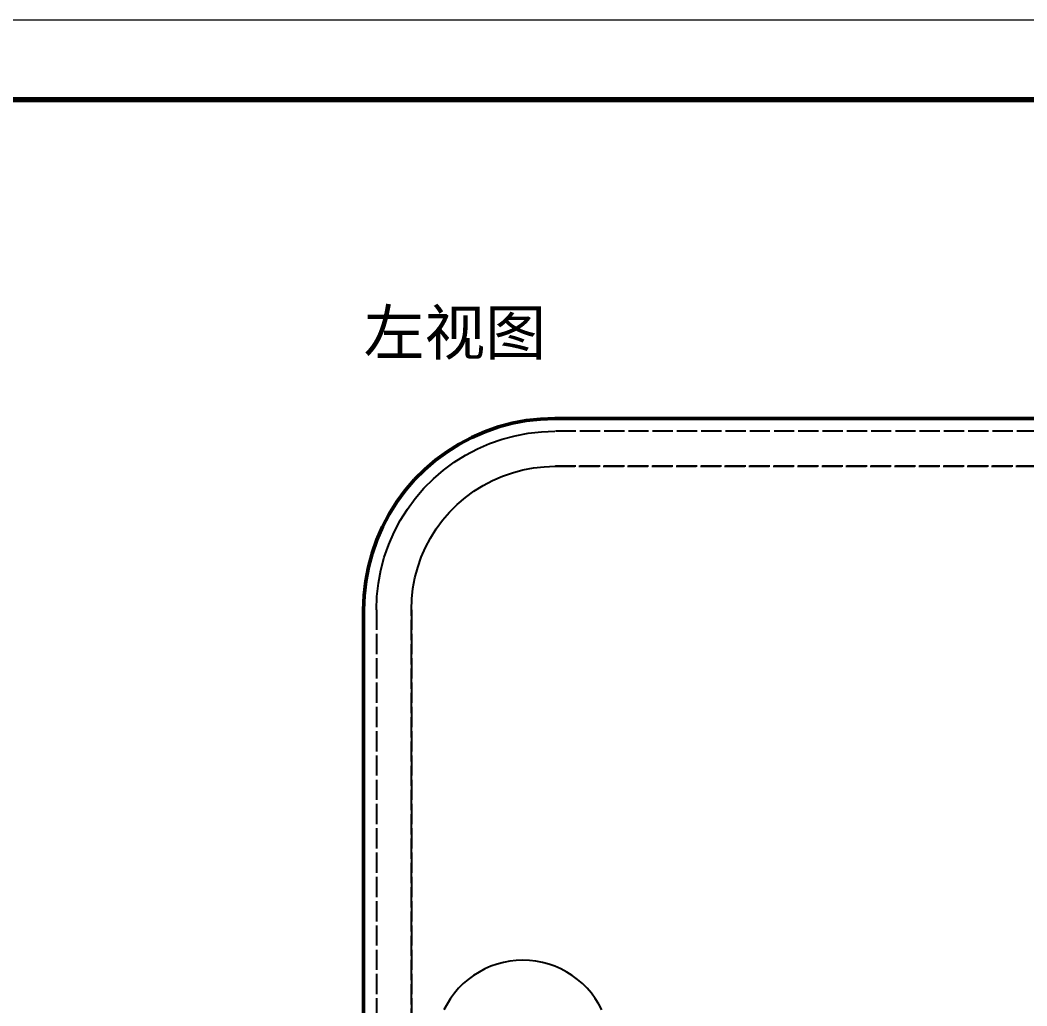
# Model space of a CAD drawing. Header units: millimetres. Extents: x 0 to 420, y 0 to 297.
# Drawn here: x 126.4 to 189.6, y 235.1 to 297 of the extents above; entities that cross this region are included whole.
import ezdxf

# ---------------------------------------------------------------- set-up
doc = ezdxf.new("R2010")
doc.units = ezdxf.units.MM
doc.linetypes.add('DASHED', pattern=[1.524, 1.27, -0.254])
for name, color, linetype, lineweight in [('FRAME', 7, 'CONTINUOUS', 70), ('HIDDEN', 8, 'DASHED', 25), ('TEXT', 7, 'CONTINUOUS', 25), ('VISIBLE', 7, 'CONTINUOUS', 50)]:
    doc.layers.add(name, color=color, linetype=linetype, lineweight=lineweight)
doc.styles.add('CJK', font='NotoSansCJK-Regular.ttc')

msp = doc.modelspace()

# ---------------------------------------------------------------- linework, layer by layer
at = {"layer": 'FRAME', "lineweight": 18}
msp.add_lwpolyline([(0, 0), (420, 0), (420, 297), (0, 297)], close=True, dxfattribs=at)
at = {"layer": 'FRAME'}
msp.add_lwpolyline([(25, 5), (415, 5), (415, 292), (25, 292)], close=True, dxfattribs=at)
at = {"layer": 'HIDDEN'}
for points in [[(157.32975, 271.69913), (158.21149, 271.86597)], [(157.32975, 271.69913), (158.21149, 271.86597)], [(157.32975, 271.69913), (158.21149, 271.86597)], [(157.32975, 271.69913), (158.21149, 271.86597)], [(157.32975, 271.69913), (158.21149, 271.86597)], [(157.32975, 271.69913), (158.21149, 271.86597)], [(157.32975, 271.69913), (158.21149, 271.86597)], [(157.32975, 271.69913), (158.21149, 271.86597)], [(157.32975, 271.69913), (158.21149, 271.86597)], [(157.32975, 271.69913), (158.21149, 271.86597)], [(157.32975, 271.69913), (158.21149, 271.86597)], [(157.32975, 271.69913), (158.21149, 271.86597)], [(157.32975, 271.69913), (158.21149, 271.86597)], [(158.21149, 271.86597), (159.10324, 271.96645)], [(158.21149, 271.86597), (159.10324, 271.96645)], [(158.21149, 271.86597), (159.10324, 271.96645)], [(158.21149, 271.86597), (159.10324, 271.96645)], [(158.21149, 271.86597), (159.10324, 271.96645)], [(158.21149, 271.86597), (159.10324, 271.96645)], [(158.21149, 271.86597), (159.10324, 271.96645)], [(158.21149, 271.86597), (159.10324, 271.96645)], [(158.21149, 271.86597), (159.10324, 271.96645)], [(158.21149, 271.86597), (159.10324, 271.96645)], [(158.21149, 271.86597), (159.10324, 271.96645)], [(158.21149, 271.86597), (159.10324, 271.96645)], [(158.21149, 271.86597), (159.10324, 271.96645)], [(159.10324, 271.96645), (160, 272)], [(159.10324, 271.96645), (160, 272)], [(159.10324, 271.96645), (160, 272)], [(159.10324, 271.96645), (160, 272)], [(159.10324, 271.96645), (160, 272)], [(159.10324, 271.96645), (160, 272)], [(159.10324, 271.96645), (160, 272)], [(159.10324, 271.96645), (160, 272)], [(159.10324, 271.96645), (160, 272)], [(159.10324, 271.96645), (160, 272)], [(159.10324, 271.96645), (160, 272)], [(159.10324, 271.96645), (160, 272)], [(159.10324, 271.96645), (160, 272)], [(160, 272), (236, 272)], [(160, 272), (236, 272)], [(160, 272), (236, 272)], [(160, 272), (236, 272)], [(160, 272), (236, 272)], [(160, 272), (236, 272)], [(160, 272), (236, 272)], [(160, 272), (236, 272)], [(160, 272), (236, 272)], [(160, 272), (236, 272)], [(160, 272), (236, 272)], [(160, 272), (236, 272)], [(160, 272), (236, 272)], [(155.61591, 271.17048), (156.46294, 271.46687)], [(155.61591, 271.17048), (156.46294, 271.46687)], [(155.61591, 271.17048), (156.46294, 271.46687)], [(155.61591, 271.17048), (156.46294, 271.46687)], [(155.61591, 271.17048), (156.46294, 271.46687)], [(155.61591, 271.17048), (156.46294, 271.46687)], [(155.61591, 271.17048), (156.46294, 271.46687)], [(155.61591, 271.17048), (156.46294, 271.46687)], [(155.61591, 271.17048), (156.46294, 271.46687)], [(155.61591, 271.17048), (156.46294, 271.46687)], [(155.61591, 271.17048), (156.46294, 271.46687)], [(155.61591, 271.17048), (156.46294, 271.46687)], [(155.61591, 271.17048), (156.46294, 271.46687)], [(156.46294, 271.46687), (157.32975, 271.69913)], [(156.46294, 271.46687), (157.32975, 271.69913)], [(156.46294, 271.46687), (157.32975, 271.69913)], [(156.46294, 271.46687), (157.32975, 271.69913)], [(156.46294, 271.46687), (157.32975, 271.69913)], [(156.46294, 271.46687), (157.32975, 271.69913)], [(156.46294, 271.46687), (157.32975, 271.69913)], [(156.46294, 271.46687), (157.32975, 271.69913)], [(156.46294, 271.46687), (157.32975, 271.69913)], [(156.46294, 271.46687), (157.32975, 271.69913)], [(156.46294, 271.46687), (157.32975, 271.69913)], [(156.46294, 271.46687), (157.32975, 271.69913)], [(156.46294, 271.46687), (157.32975, 271.69913)], [(159.16302, 271.16868), (160, 271.2)], [(159.16302, 271.16868), (160, 271.2)], [(159.16302, 271.16868), (160, 271.2)], [(159.16302, 271.16868), (160, 271.2)], [(159.16302, 271.16868), (160, 271.2)], [(159.16302, 271.16868), (160, 271.2)], [(159.16302, 271.16868), (160, 271.2)], [(159.16302, 271.16868), (160, 271.2)], [(159.16302, 271.16868), (160, 271.2)], [(159.16302, 271.16868), (160, 271.2)], [(159.16302, 271.16868), (160, 271.2)], [(159.16302, 271.16868), (160, 271.2)], [(236, 271.2), (160, 271.2)], [(236, 271.2), (160, 271.2)], [(236, 271.2), (160, 271.2)], [(236, 271.2), (160, 271.2)], [(236, 271.2), (160, 271.2)], [(236, 271.2), (160, 271.2)], [(236, 271.2), (160, 271.2)], [(236, 271.2), (160, 271.2)], [(236, 271.2), (160, 271.2)], [(236, 271.2), (160, 271.2)], [(236, 271.2), (160, 271.2)], [(236, 271.2), (160, 271.2)], [(154, 270.3923), (154.7934, 270.81163)], [(154, 270.3923), (154.7934, 270.81163)], [(154, 270.3923), (154.7934, 270.81163)], [(154, 270.3923), (154.7934, 270.81163)], [(154, 270.3923), (154.7934, 270.81163)], [(154, 270.3923), (154.7934, 270.81163)], [(154, 270.3923), (154.7934, 270.81163)], [(154, 270.3923), (154.7934, 270.81163)], [(154, 270.3923), (154.7934, 270.81163)], [(154, 270.3923), (154.7934, 270.81163)], [(154, 270.3923), (154.7934, 270.81163)], [(154, 270.3923), (154.7934, 270.81163)], [(154, 270.3923), (154.7934, 270.81163)], [(154.7934, 270.81163), (155.61591, 271.17048)], [(154.7934, 270.81163), (155.61591, 271.17048)], [(154.7934, 270.81163), (155.61591, 271.17048)], [(154.7934, 270.81163), (155.61591, 271.17048)], [(154.7934, 270.81163), (155.61591, 271.17048)], [(154.7934, 270.81163), (155.61591, 271.17048)], [(154.7934, 270.81163), (155.61591, 271.17048)], [(154.7934, 270.81163), (155.61591, 271.17048)], [(154.7934, 270.81163), (155.61591, 271.17048)], [(154.7934, 270.81163), (155.61591, 271.17048)], [(154.7934, 270.81163), (155.61591, 271.17048)], [(154.7934, 270.81163), (155.61591, 271.17048)], [(154.7934, 270.81163), (155.61591, 271.17048)], [(155.90818, 270.42579), (156.69874, 270.70242)], [(155.90818, 270.42579), (156.69874, 270.70242)], [(155.90818, 270.42579), (156.69874, 270.70242)], [(155.90818, 270.42579), (156.69874, 270.70242)], [(155.90818, 270.42579), (156.69874, 270.70242)], [(155.90818, 270.42579), (156.69874, 270.70242)], [(155.90818, 270.42579), (156.69874, 270.70242)], [(155.90818, 270.42579), (156.69874, 270.70242)], [(155.90818, 270.42579), (156.69874, 270.70242)], [(155.90818, 270.42579), (156.69874, 270.70242)], [(155.90818, 270.42579), (156.69874, 270.70242)], [(155.90818, 270.42579), (156.69874, 270.70242)], [(156.69874, 270.70242), (157.50777, 270.91919)], [(156.69874, 270.70242), (157.50777, 270.91919)], [(156.69874, 270.70242), (157.50777, 270.91919)], [(156.69874, 270.70242), (157.50777, 270.91919)], [(156.69874, 270.70242), (157.50777, 270.91919)], [(156.69874, 270.70242), (157.50777, 270.91919)], [(156.69874, 270.70242), (157.50777, 270.91919)], [(156.69874, 270.70242), (157.50777, 270.91919)], [(156.69874, 270.70242), (157.50777, 270.91919)], [(156.69874, 270.70242), (157.50777, 270.91919)], [(156.69874, 270.70242), (157.50777, 270.91919)], [(156.69874, 270.70242), (157.50777, 270.91919)], [(157.50777, 270.91919), (158.33073, 271.07491)], [(157.50777, 270.91919), (158.33073, 271.07491)], [(157.50777, 270.91919), (158.33073, 271.07491)], [(157.50777, 270.91919), (158.33073, 271.07491)], [(157.50777, 270.91919), (158.33073, 271.07491)], [(157.50777, 270.91919), (158.33073, 271.07491)], [(157.50777, 270.91919), (158.33073, 271.07491)], [(157.50777, 270.91919), (158.33073, 271.07491)], [(157.50777, 270.91919), (158.33073, 271.07491)], [(157.50777, 270.91919), (158.33073, 271.07491)], [(157.50777, 270.91919), (158.33073, 271.07491)], [(157.50777, 270.91919), (158.33073, 271.07491)], [(158.33073, 271.07491), (159.16302, 271.16868)], [(158.33073, 271.07491), (159.16302, 271.16868)], [(158.33073, 271.07491), (159.16302, 271.16868)], [(158.33073, 271.07491), (159.16302, 271.16868)], [(158.33073, 271.07491), (159.16302, 271.16868)], [(158.33073, 271.07491), (159.16302, 271.16868)], [(158.33073, 271.07491), (159.16302, 271.16868)], [(158.33073, 271.07491), (159.16302, 271.16868)], [(158.33073, 271.07491), (159.16302, 271.16868)], [(158.33073, 271.07491), (159.16302, 271.16868)], [(158.33073, 271.07491), (159.16302, 271.16868)], [(158.33073, 271.07491), (159.16302, 271.16868)], [(153.24016, 269.91487), (154, 270.3923)], [(153.24016, 269.91487), (154, 270.3923)], [(153.24016, 269.91487), (154, 270.3923)], [(153.24016, 269.91487), (154, 270.3923)], [(153.24016, 269.91487), (154, 270.3923)], [(153.24016, 269.91487), (154, 270.3923)], [(153.24016, 269.91487), (154, 270.3923)], [(153.24016, 269.91487), (154, 270.3923)], [(153.24016, 269.91487), (154, 270.3923)], [(153.24016, 269.91487), (154, 270.3923)], [(153.24016, 269.91487), (154, 270.3923)], [(153.24016, 269.91487), (154, 270.3923)], [(153.24016, 269.91487), (154, 270.3923)], [(154.4, 269.69948), (155.1405, 270.09085)], [(154.4, 269.69948), (155.1405, 270.09085)], [(154.4, 269.69948), (155.1405, 270.09085)], [(154.4, 269.69948), (155.1405, 270.09085)], [(154.4, 269.69948), (155.1405, 270.09085)], [(154.4, 269.69948), (155.1405, 270.09085)], [(154.4, 269.69948), (155.1405, 270.09085)], [(154.4, 269.69948), (155.1405, 270.09085)], [(154.4, 269.69948), (155.1405, 270.09085)], [(154.4, 269.69948), (155.1405, 270.09085)], [(154.4, 269.69948), (155.1405, 270.09085)], [(154.4, 269.69948), (155.1405, 270.09085)], [(155.1405, 270.09085), (155.90818, 270.42579)], [(155.1405, 270.09085), (155.90818, 270.42579)], [(155.1405, 270.09085), (155.90818, 270.42579)], [(155.1405, 270.09085), (155.90818, 270.42579)], [(155.1405, 270.09085), (155.90818, 270.42579)], [(155.1405, 270.09085), (155.90818, 270.42579)], [(155.1405, 270.09085), (155.90818, 270.42579)], [(155.1405, 270.09085), (155.90818, 270.42579)], [(155.1405, 270.09085), (155.90818, 270.42579)], [(155.1405, 270.09085), (155.90818, 270.42579)], [(155.1405, 270.09085), (155.90818, 270.42579)], [(155.1405, 270.09085), (155.90818, 270.42579)], [(151.83793, 268.79662), (152.51812, 269.38198)], [(151.83793, 268.79662), (152.51812, 269.38198)], [(151.83793, 268.79662), (152.51812, 269.38198)], [(151.83793, 268.79662), (152.51812, 269.38198)], [(151.83793, 268.79662), (152.51812, 269.38198)], [(151.83793, 268.79662), (152.51812, 269.38198)], [(151.83793, 268.79662), (152.51812, 269.38198)], [(151.83793, 268.79662), (152.51812, 269.38198)], [(151.83793, 268.79662), (152.51812, 269.38198)], [(151.83793, 268.79662), (152.51812, 269.38198)], [(151.83793, 268.79662), (152.51812, 269.38198)], [(151.83793, 268.79662), (152.51812, 269.38198)], [(151.83793, 268.79662), (152.51812, 269.38198)], [(152.51812, 269.38198), (153.24016, 269.91487)], [(152.51812, 269.38198), (153.24016, 269.91487)], [(152.51812, 269.38198), (153.24016, 269.91487)], [(152.51812, 269.38198), (153.24016, 269.91487)], [(152.51812, 269.38198), (153.24016, 269.91487)], [(152.51812, 269.38198), (153.24016, 269.91487)], [(152.51812, 269.38198), (153.24016, 269.91487)], [(152.51812, 269.38198), (153.24016, 269.91487)], [(152.51812, 269.38198), (153.24016, 269.91487)], [(152.51812, 269.38198), (153.24016, 269.91487)], [(152.51812, 269.38198), (153.24016, 269.91487)], [(152.51812, 269.38198), (153.24016, 269.91487)], [(152.51812, 269.38198), (153.24016, 269.91487)], [(153.69082, 269.25387), (154.4, 269.69948)], [(153.69082, 269.25387), (154.4, 269.69948)], [(153.69082, 269.25387), (154.4, 269.69948)], [(153.69082, 269.25387), (154.4, 269.69948)], [(153.69082, 269.25387), (154.4, 269.69948)], [(153.69082, 269.25387), (154.4, 269.69948)], [(153.69082, 269.25387), (154.4, 269.69948)], [(153.69082, 269.25387), (154.4, 269.69948)], [(153.69082, 269.25387), (154.4, 269.69948)], [(153.69082, 269.25387), (154.4, 269.69948)], [(153.69082, 269.25387), (154.4, 269.69948)], [(153.69082, 269.25387), (154.4, 269.69948)], [(151.20338, 268.16207), (151.83793, 268.79662)], [(151.20338, 268.16207), (151.83793, 268.79662)], [(151.20338, 268.16207), (151.83793, 268.79662)], [(151.20338, 268.16207), (151.83793, 268.79662)], [(151.20338, 268.16207), (151.83793, 268.79662)], [(151.20338, 268.16207), (151.83793, 268.79662)], [(151.20338, 268.16207), (151.83793, 268.79662)], [(151.20338, 268.16207), (151.83793, 268.79662)], [(151.20338, 268.16207), (151.83793, 268.79662)], [(151.20338, 268.16207), (151.83793, 268.79662)], [(151.20338, 268.16207), (151.83793, 268.79662)], [(151.20338, 268.16207), (151.83793, 268.79662)], [(151.20338, 268.16207), (151.83793, 268.79662)], [(152.38207, 268.21018), (153.01691, 268.75651)], [(152.38207, 268.21018), (153.01691, 268.75651)], [(152.38207, 268.21018), (153.01691, 268.75651)], [(152.38207, 268.21018), (153.01691, 268.75651)], [(152.38207, 268.21018), (153.01691, 268.75651)], [(152.38207, 268.21018), (153.01691, 268.75651)], [(152.38207, 268.21018), (153.01691, 268.75651)], [(152.38207, 268.21018), (153.01691, 268.75651)], [(152.38207, 268.21018), (153.01691, 268.75651)], [(152.38207, 268.21018), (153.01691, 268.75651)], [(152.38207, 268.21018), (153.01691, 268.75651)], [(152.38207, 268.21018), (153.01691, 268.75651)], [(153.01691, 268.75651), (153.69082, 269.25387)], [(153.01691, 268.75651), (153.69082, 269.25387)], [(153.01691, 268.75651), (153.69082, 269.25387)], [(153.01691, 268.75651), (153.69082, 269.25387)], [(153.01691, 268.75651), (153.69082, 269.25387)], [(153.01691, 268.75651), (153.69082, 269.25387)], [(153.01691, 268.75651), (153.69082, 269.25387)], [(153.01691, 268.75651), (153.69082, 269.25387)], [(153.01691, 268.75651), (153.69082, 269.25387)], [(153.01691, 268.75651), (153.69082, 269.25387)], [(153.01691, 268.75651), (153.69082, 269.25387)], [(153.01691, 268.75651), (153.69082, 269.25387)], [(157.3472, 268.60016), (157.99731, 268.77435)], [(157.3472, 268.60016), (157.99731, 268.77435)], [(157.99731, 268.77435), (158.65862, 268.89948)], [(157.99731, 268.77435), (158.65862, 268.89948)], [(158.65862, 268.89948), (159.32743, 268.97483)], [(158.65862, 268.89948), (159.32743, 268.97483)], [(159.32743, 268.97483), (160, 269)], [(159.32743, 268.97483), (160, 269)], [(160, 269), (236, 269)], [(236, 269), (160, 269)], [(150.61802, 267.48188), (151.20338, 268.16207)], [(150.61802, 267.48188), (151.20338, 268.16207)], [(150.61802, 267.48188), (151.20338, 268.16207)], [(150.61802, 267.48188), (151.20338, 268.16207)], [(150.61802, 267.48188), (151.20338, 268.16207)], [(150.61802, 267.48188), (151.20338, 268.16207)], [(150.61802, 267.48188), (151.20338, 268.16207)], [(150.61802, 267.48188), (151.20338, 268.16207)], [(150.61802, 267.48188), (151.20338, 268.16207)], [(150.61802, 267.48188), (151.20338, 268.16207)], [(150.61802, 267.48188), (151.20338, 268.16207)], [(150.61802, 267.48188), (151.20338, 268.16207)], [(150.61802, 267.48188), (151.20338, 268.16207)], [(151.78982, 267.61793), (152.38207, 268.21018)], [(151.78982, 267.61793), (152.38207, 268.21018)], [(151.78982, 267.61793), (152.38207, 268.21018)], [(151.78982, 267.61793), (152.38207, 268.21018)], [(151.78982, 267.61793), (152.38207, 268.21018)], [(151.78982, 267.61793), (152.38207, 268.21018)], [(151.78982, 267.61793), (152.38207, 268.21018)], [(151.78982, 267.61793), (152.38207, 268.21018)], [(151.78982, 267.61793), (152.38207, 268.21018)], [(151.78982, 267.61793), (152.38207, 268.21018)], [(151.78982, 267.61793), (152.38207, 268.21018)], [(151.78982, 267.61793), (152.38207, 268.21018)], [(155.5, 267.79423), (156.09505, 268.10872)], [(155.5, 267.79423), (156.09505, 268.10872)], [(156.09505, 268.10872), (156.71193, 268.37786)], [(156.09505, 268.10872), (156.71193, 268.37786)], [(156.71193, 268.37786), (157.3472, 268.60016)], [(156.71193, 268.37786), (157.3472, 268.60016)], [(150.08513, 266.75984), (150.61802, 267.48188)], [(150.08513, 266.75984), (150.61802, 267.48188)], [(150.08513, 266.75984), (150.61802, 267.48188)], [(150.08513, 266.75984), (150.61802, 267.48188)], [(150.08513, 266.75984), (150.61802, 267.48188)], [(150.08513, 266.75984), (150.61802, 267.48188)], [(150.08513, 266.75984), (150.61802, 267.48188)], [(150.08513, 266.75984), (150.61802, 267.48188)], [(150.08513, 266.75984), (150.61802, 267.48188)], [(150.08513, 266.75984), (150.61802, 267.48188)], [(150.08513, 266.75984), (150.61802, 267.48188)], [(150.08513, 266.75984), (150.61802, 267.48188)], [(150.08513, 266.75984), (150.61802, 267.48188)], [(151.24349, 266.98309), (151.78982, 267.61793)], [(151.24349, 266.98309), (151.78982, 267.61793)], [(151.24349, 266.98309), (151.78982, 267.61793)], [(151.24349, 266.98309), (151.78982, 267.61793)], [(151.24349, 266.98309), (151.78982, 267.61793)], [(151.24349, 266.98309), (151.78982, 267.61793)], [(151.24349, 266.98309), (151.78982, 267.61793)], [(151.24349, 266.98309), (151.78982, 267.61793)], [(151.24349, 266.98309), (151.78982, 267.61793)], [(151.24349, 266.98309), (151.78982, 267.61793)], [(151.24349, 266.98309), (151.78982, 267.61793)], [(151.24349, 266.98309), (151.78982, 267.61793)], [(154.38859, 267.03648), (154.93012, 267.43615)], [(154.38859, 267.03648), (154.93012, 267.43615)], [(154.93012, 267.43615), (155.5, 267.79423)], [(154.93012, 267.43615), (155.5, 267.79423)], [(150.74613, 266.30918), (151.24349, 266.98309)], [(150.74613, 266.30918), (151.24349, 266.98309)], [(150.74613, 266.30918), (151.24349, 266.98309)], [(150.74613, 266.30918), (151.24349, 266.98309)], [(150.74613, 266.30918), (151.24349, 266.98309)], [(150.74613, 266.30918), (151.24349, 266.98309)], [(150.74613, 266.30918), (151.24349, 266.98309)], [(150.74613, 266.30918), (151.24349, 266.98309)], [(150.74613, 266.30918), (151.24349, 266.98309)], [(150.74613, 266.30918), (151.24349, 266.98309)], [(150.74613, 266.30918), (151.24349, 266.98309)], [(150.74613, 266.30918), (151.24349, 266.98309)], [(153.87845, 266.59747), (154.38859, 267.03648)], [(153.87845, 266.59747), (154.38859, 267.03648)], [(149.6077, 266), (150.08513, 266.75984)], [(149.6077, 266), (150.08513, 266.75984)], [(149.6077, 266), (150.08513, 266.75984)], [(149.6077, 266), (150.08513, 266.75984)], [(149.6077, 266), (150.08513, 266.75984)], [(149.6077, 266), (150.08513, 266.75984)], [(149.6077, 266), (150.08513, 266.75984)], [(149.6077, 266), (150.08513, 266.75984)], [(149.6077, 266), (150.08513, 266.75984)], [(149.6077, 266), (150.08513, 266.75984)], [(149.6077, 266), (150.08513, 266.75984)], [(149.6077, 266), (150.08513, 266.75984)], [(149.6077, 266), (150.08513, 266.75984)], [(150.30052, 265.6), (150.74613, 266.30918)], [(150.30052, 265.6), (150.74613, 266.30918)], [(150.30052, 265.6), (150.74613, 266.30918)], [(150.30052, 265.6), (150.74613, 266.30918)], [(150.30052, 265.6), (150.74613, 266.30918)], [(150.30052, 265.6), (150.74613, 266.30918)], [(150.30052, 265.6), (150.74613, 266.30918)], [(150.30052, 265.6), (150.74613, 266.30918)], [(150.30052, 265.6), (150.74613, 266.30918)], [(150.30052, 265.6), (150.74613, 266.30918)], [(150.30052, 265.6), (150.74613, 266.30918)], [(150.30052, 265.6), (150.74613, 266.30918)], [(153.40253, 266.12155), (153.87845, 266.59747)], [(153.40253, 266.12155), (153.87845, 266.59747)], [(149.18837, 265.2066), (149.6077, 266)], [(149.18837, 265.2066), (149.6077, 266)], [(149.18837, 265.2066), (149.6077, 266)], [(149.18837, 265.2066), (149.6077, 266)], [(149.18837, 265.2066), (149.6077, 266)], [(149.18837, 265.2066), (149.6077, 266)], [(149.18837, 265.2066), (149.6077, 266)], [(149.18837, 265.2066), (149.6077, 266)], [(149.18837, 265.2066), (149.6077, 266)], [(149.18837, 265.2066), (149.6077, 266)], [(149.18837, 265.2066), (149.6077, 266)], [(149.18837, 265.2066), (149.6077, 266)], [(149.18837, 265.2066), (149.6077, 266)], [(149.90915, 264.8595), (150.30052, 265.6)], [(149.90915, 264.8595), (150.30052, 265.6)], [(149.90915, 264.8595), (150.30052, 265.6)], [(149.90915, 264.8595), (150.30052, 265.6)], [(149.90915, 264.8595), (150.30052, 265.6)], [(149.90915, 264.8595), (150.30052, 265.6)], [(149.90915, 264.8595), (150.30052, 265.6)], [(149.90915, 264.8595), (150.30052, 265.6)], [(149.90915, 264.8595), (150.30052, 265.6)], [(149.90915, 264.8595), (150.30052, 265.6)], [(149.90915, 264.8595), (150.30052, 265.6)], [(149.90915, 264.8595), (150.30052, 265.6)], [(152.56385, 265.06988), (152.96352, 265.61141)], [(152.56385, 265.06988), (152.96352, 265.61141)], [(152.96352, 265.61141), (153.40253, 266.12155)], [(152.96352, 265.61141), (153.40253, 266.12155)], [(148.82952, 264.38409), (149.18837, 265.2066)], [(148.82952, 264.38409), (149.18837, 265.2066)], [(148.82952, 264.38409), (149.18837, 265.2066)], [(148.82952, 264.38409), (149.18837, 265.2066)], [(148.82952, 264.38409), (149.18837, 265.2066)], [(148.82952, 264.38409), (149.18837, 265.2066)], [(148.82952, 264.38409), (149.18837, 265.2066)], [(148.82952, 264.38409), (149.18837, 265.2066)], [(148.82952, 264.38409), (149.18837, 265.2066)], [(148.82952, 264.38409), (149.18837, 265.2066)], [(148.82952, 264.38409), (149.18837, 265.2066)], [(148.82952, 264.38409), (149.18837, 265.2066)], [(148.82952, 264.38409), (149.18837, 265.2066)], [(152.20577, 264.5), (152.56385, 265.06988)], [(152.20577, 264.5), (152.56385, 265.06988)], [(148.53313, 263.53706), (148.82952, 264.38409)], [(148.53313, 263.53706), (148.82952, 264.38409)], [(148.53313, 263.53706), (148.82952, 264.38409)], [(148.53313, 263.53706), (148.82952, 264.38409)], [(148.53313, 263.53706), (148.82952, 264.38409)], [(148.53313, 263.53706), (148.82952, 264.38409)], [(148.53313, 263.53706), (148.82952, 264.38409)], [(148.53313, 263.53706), (148.82952, 264.38409)], [(148.53313, 263.53706), (148.82952, 264.38409)], [(148.53313, 263.53706), (148.82952, 264.38409)], [(148.53313, 263.53706), (148.82952, 264.38409)], [(148.53313, 263.53706), (148.82952, 264.38409)], [(148.53313, 263.53706), (148.82952, 264.38409)], [(149.57421, 264.09182), (149.90915, 264.8595)], [(149.57421, 264.09182), (149.90915, 264.8595)], [(149.57421, 264.09182), (149.90915, 264.8595)], [(149.57421, 264.09182), (149.90915, 264.8595)], [(149.57421, 264.09182), (149.90915, 264.8595)], [(149.57421, 264.09182), (149.90915, 264.8595)], [(149.57421, 264.09182), (149.90915, 264.8595)], [(149.57421, 264.09182), (149.90915, 264.8595)], [(149.57421, 264.09182), (149.90915, 264.8595)], [(149.57421, 264.09182), (149.90915, 264.8595)], [(149.57421, 264.09182), (149.90915, 264.8595)], [(149.57421, 264.09182), (149.90915, 264.8595)], [(151.89128, 263.90495), (152.20577, 264.5)], [(151.89128, 263.90495), (152.20577, 264.5)], [(149.29758, 263.30126), (149.57421, 264.09182)], [(149.29758, 263.30126), (149.57421, 264.09182)], [(149.29758, 263.30126), (149.57421, 264.09182)], [(149.29758, 263.30126), (149.57421, 264.09182)], [(149.29758, 263.30126), (149.57421, 264.09182)], [(149.29758, 263.30126), (149.57421, 264.09182)], [(149.29758, 263.30126), (149.57421, 264.09182)], [(149.29758, 263.30126), (149.57421, 264.09182)], [(149.29758, 263.30126), (149.57421, 264.09182)], [(149.29758, 263.30126), (149.57421, 264.09182)], [(149.29758, 263.30126), (149.57421, 264.09182)], [(149.29758, 263.30126), (149.57421, 264.09182)], [(151.62214, 263.28807), (151.89128, 263.90495)], [(151.62214, 263.28807), (151.89128, 263.90495)], [(148.30087, 262.67025), (148.53313, 263.53706)], [(148.30087, 262.67025), (148.53313, 263.53706)], [(148.30087, 262.67025), (148.53313, 263.53706)], [(148.30087, 262.67025), (148.53313, 263.53706)], [(148.30087, 262.67025), (148.53313, 263.53706)], [(148.30087, 262.67025), (148.53313, 263.53706)], [(148.30087, 262.67025), (148.53313, 263.53706)], [(148.30087, 262.67025), (148.53313, 263.53706)], [(148.30087, 262.67025), (148.53313, 263.53706)], [(148.30087, 262.67025), (148.53313, 263.53706)], [(148.30087, 262.67025), (148.53313, 263.53706)], [(148.30087, 262.67025), (148.53313, 263.53706)], [(148.30087, 262.67025), (148.53313, 263.53706)], [(149.08081, 262.49223), (149.29758, 263.30126)], [(149.08081, 262.49223), (149.29758, 263.30126)], [(149.08081, 262.49223), (149.29758, 263.30126)], [(149.08081, 262.49223), (149.29758, 263.30126)], [(149.08081, 262.49223), (149.29758, 263.30126)], [(149.08081, 262.49223), (149.29758, 263.30126)], [(149.08081, 262.49223), (149.29758, 263.30126)], [(149.08081, 262.49223), (149.29758, 263.30126)], [(149.08081, 262.49223), (149.29758, 263.30126)], [(149.08081, 262.49223), (149.29758, 263.30126)], [(149.08081, 262.49223), (149.29758, 263.30126)], [(149.08081, 262.49223), (149.29758, 263.30126)], [(151.39984, 262.6528), (151.62214, 263.28807)], [(151.39984, 262.6528), (151.62214, 263.28807)], [(148.13403, 261.78851), (148.30087, 262.67025)], [(148.13403, 261.78851), (148.30087, 262.67025)], [(148.13403, 261.78851), (148.30087, 262.67025)], [(148.13403, 261.78851), (148.30087, 262.67025)], [(148.13403, 261.78851), (148.30087, 262.67025)], [(148.13403, 261.78851), (148.30087, 262.67025)], [(148.13403, 261.78851), (148.30087, 262.67025)], [(148.13403, 261.78851), (148.30087, 262.67025)], [(148.13403, 261.78851), (148.30087, 262.67025)], [(148.13403, 261.78851), (148.30087, 262.67025)], [(148.13403, 261.78851), (148.30087, 262.67025)], [(148.13403, 261.78851), (148.30087, 262.67025)], [(148.13403, 261.78851), (148.30087, 262.67025)], [(148.92509, 261.66927), (149.08081, 262.49223)], [(148.92509, 261.66927), (149.08081, 262.49223)], [(148.92509, 261.66927), (149.08081, 262.49223)], [(148.92509, 261.66927), (149.08081, 262.49223)], [(148.92509, 261.66927), (149.08081, 262.49223)], [(148.92509, 261.66927), (149.08081, 262.49223)], [(148.92509, 261.66927), (149.08081, 262.49223)], [(148.92509, 261.66927), (149.08081, 262.49223)], [(148.92509, 261.66927), (149.08081, 262.49223)], [(148.92509, 261.66927), (149.08081, 262.49223)], [(148.92509, 261.66927), (149.08081, 262.49223)], [(148.92509, 261.66927), (149.08081, 262.49223)], [(151.22565, 262.00269), (151.39984, 262.6528)], [(151.22565, 262.00269), (151.39984, 262.6528)], [(148.03355, 260.89676), (148.13403, 261.78851)], [(148.03355, 260.89676), (148.13403, 261.78851)], [(148.03355, 260.89676), (148.13403, 261.78851)], [(148.03355, 260.89676), (148.13403, 261.78851)], [(148.03355, 260.89676), (148.13403, 261.78851)], [(148.03355, 260.89676), (148.13403, 261.78851)], [(148.03355, 260.89676), (148.13403, 261.78851)], [(148.03355, 260.89676), (148.13403, 261.78851)], [(148.03355, 260.89676), (148.13403, 261.78851)], [(148.03355, 260.89676), (148.13403, 261.78851)], [(148.03355, 260.89676), (148.13403, 261.78851)], [(148.03355, 260.89676), (148.13403, 261.78851)], [(148.03355, 260.89676), (148.13403, 261.78851)], [(151.10052, 261.34138), (151.22565, 262.00269)], [(151.10052, 261.34138), (151.22565, 262.00269)], [(148.83132, 260.83698), (148.92509, 261.66927)], [(148.83132, 260.83698), (148.92509, 261.66927)], [(148.83132, 260.83698), (148.92509, 261.66927)], [(148.83132, 260.83698), (148.92509, 261.66927)], [(148.83132, 260.83698), (148.92509, 261.66927)], [(148.83132, 260.83698), (148.92509, 261.66927)], [(148.83132, 260.83698), (148.92509, 261.66927)], [(148.83132, 260.83698), (148.92509, 261.66927)], [(148.83132, 260.83698), (148.92509, 261.66927)], [(148.83132, 260.83698), (148.92509, 261.66927)], [(148.83132, 260.83698), (148.92509, 261.66927)], [(148.83132, 260.83698), (148.92509, 261.66927)], [(151.02517, 260.67257), (151.10052, 261.34138)], [(151.02517, 260.67257), (151.10052, 261.34138)], [(148, 260), (148.03355, 260.89676)], [(148, 260), (148.03355, 260.89676)], [(148, 260), (148.03355, 260.89676)], [(148, 260), (148.03355, 260.89676)], [(148, 260), (148.03355, 260.89676)], [(148, 260), (148.03355, 260.89676)], [(148, 260), (148.03355, 260.89676)], [(148, 260), (148.03355, 260.89676)], [(148, 260), (148.03355, 260.89676)], [(148, 260), (148.03355, 260.89676)], [(148, 260), (148.03355, 260.89676)], [(148, 260), (148.03355, 260.89676)], [(148, 260), (148.03355, 260.89676)], [(148.8, 260), (148.83132, 260.83698)], [(148.8, 260), (148.83132, 260.83698)], [(148.8, 260), (148.83132, 260.83698)], [(148.8, 260), (148.83132, 260.83698)], [(148.8, 260), (148.83132, 260.83698)], [(148.8, 260), (148.83132, 260.83698)], [(148.8, 260), (148.83132, 260.83698)], [(148.8, 260), (148.83132, 260.83698)], [(148.8, 260), (148.83132, 260.83698)], [(148.8, 260), (148.83132, 260.83698)], [(148.8, 260), (148.83132, 260.83698)], [(148.8, 260), (148.83132, 260.83698)], [(151, 260), (151.02517, 260.67257)], [(151, 260), (151.02517, 260.67257)], [(148, 145), (148, 260)], [(148, 145), (148, 260)], [(148, 145), (148, 260)], [(148, 145), (148, 260)], [(148, 145), (148, 260)], [(148, 145), (148, 260)], [(148, 145), (148, 260)], [(148, 145), (148, 260)], [(148, 145), (148, 260)], [(148, 145), (148, 260)], [(148, 145), (148, 260)], [(148, 145), (148, 260)], [(148, 145), (148, 260)], [(148.8, 260), (148.8, 145)], [(148.8, 260), (148.8, 145)], [(148.8, 260), (148.8, 145)], [(148.8, 260), (148.8, 145)], [(148.8, 260), (148.8, 145)], [(148.8, 260), (148.8, 145)], [(148.8, 260), (148.8, 145)], [(148.8, 260), (148.8, 145)], [(148.8, 260), (148.8, 145)], [(148.8, 260), (148.8, 145)], [(148.8, 260), (148.8, 145)], [(148.8, 260), (148.8, 145)], [(151, 201.6978), (151, 260)], [(151, 260), (151, 201.6978)], [(156.37885, 237.75565), (155.99062, 237.61981)], [(156.37885, 237.75565), (155.99062, 237.61981)], [(156.77613, 237.8621), (156.37885, 237.75565)], [(156.77613, 237.8621), (156.37885, 237.75565)], [(157.18027, 237.93857), (156.77613, 237.8621)], [(157.18027, 237.93857), (156.77613, 237.8621)], [(157.58898, 237.98462), (157.18027, 237.93857)], [(157.58898, 237.98462), (157.18027, 237.93857)], [(158, 238), (157.58898, 237.98462)], [(158, 238), (157.58898, 237.98462)], [(158.41102, 237.98462), (158, 238)], [(158.41102, 237.98462), (158, 238)], [(158.81973, 237.93857), (158.41102, 237.98462)], [(158.81973, 237.93857), (158.41102, 237.98462)], [(159.22387, 237.8621), (158.81973, 237.93857)], [(159.22387, 237.8621), (158.81973, 237.93857)], [(159.62115, 237.75565), (159.22387, 237.8621)], [(159.62115, 237.75565), (159.22387, 237.8621)], [(160.00938, 237.61981), (159.62115, 237.75565)], [(160.00938, 237.61981), (159.62115, 237.75565)], [(155.25, 237.26314), (154.90174, 237.04431)], [(155.25, 237.26314), (154.90174, 237.04431)], [(155.61364, 237.45533), (155.25, 237.26314)], [(155.61364, 237.45533), (155.25, 237.26314)], [(155.99062, 237.61981), (155.61364, 237.45533)], [(155.99062, 237.61981), (155.61364, 237.45533)], [(160.38636, 237.45533), (160.00938, 237.61981)], [(160.38636, 237.45533), (160.00938, 237.61981)], [(160.75, 237.26314), (160.38636, 237.45533)], [(160.75, 237.26314), (160.38636, 237.45533)], [(161.09826, 237.04431), (160.75, 237.26314)], [(161.09826, 237.04431), (160.75, 237.26314)], [(154.25905, 236.53179), (153.96821, 236.24095)], [(154.25905, 236.53179), (153.96821, 236.24095)], [(154.57081, 236.80007), (154.25905, 236.53179)], [(154.57081, 236.80007), (154.25905, 236.53179)], [(154.90174, 237.04431), (154.57081, 236.80007)], [(154.90174, 237.04431), (154.57081, 236.80007)], [(161.42919, 236.80007), (161.09826, 237.04431)], [(161.42919, 236.80007), (161.09826, 237.04431)], [(161.74095, 236.53179), (161.42919, 236.80007)], [(161.74095, 236.53179), (161.42919, 236.80007)], [(162.03179, 236.24095), (161.74095, 236.53179)], [(162.03179, 236.24095), (161.74095, 236.53179)], [(153.69993, 235.92919), (153.45569, 235.59826)], [(153.69993, 235.92919), (153.45569, 235.59826)], [(153.96821, 236.24095), (153.69993, 235.92919)], [(153.96821, 236.24095), (153.69993, 235.92919)], [(162.30007, 235.92919), (162.03179, 236.24095)], [(162.30007, 235.92919), (162.03179, 236.24095)], [(162.54431, 235.59826), (162.30007, 235.92919)], [(162.54431, 235.59826), (162.30007, 235.92919)], [(153.23686, 235.25), (153.04467, 234.88636)], [(153.23686, 235.25), (153.04467, 234.88636)], [(153.45569, 235.59826), (153.23686, 235.25)], [(153.45569, 235.59826), (153.23686, 235.25)], [(162.76314, 235.25), (162.54431, 235.59826)], [(162.76314, 235.25), (162.54431, 235.59826)], [(162.95533, 234.88636), (162.76314, 235.25)], [(162.95533, 234.88636), (162.76314, 235.25)]]:
    msp.add_lwpolyline(points, dxfattribs=at)
at = {"layer": 'VISIBLE'}
for points in [[(157.32975, 271.69913), (158.21149, 271.86597)], [(158.21149, 271.86597), (159.10324, 271.96645)], [(159.10324, 271.96645), (160, 272)], [(160, 272), (236, 272)], [(155.61591, 271.17048), (156.46294, 271.46687)], [(156.46294, 271.46687), (157.32975, 271.69913)], [(154, 270.3923), (154.7934, 270.81163)], [(154.7934, 270.81163), (155.61591, 271.17048)], [(153.24016, 269.91487), (154, 270.3923)], [(151.83793, 268.79662), (152.51812, 269.38198)], [(152.51812, 269.38198), (153.24016, 269.91487)], [(151.20338, 268.16207), (151.83793, 268.79662)], [(150.61802, 267.48188), (151.20338, 268.16207)], [(150.08513, 266.75984), (150.61802, 267.48188)], [(149.6077, 266), (150.08513, 266.75984)], [(149.18837, 265.2066), (149.6077, 266)], [(148.82952, 264.38409), (149.18837, 265.2066)], [(148.53313, 263.53706), (148.82952, 264.38409)], [(148.30087, 262.67025), (148.53313, 263.53706)], [(148.13403, 261.78851), (148.30087, 262.67025)], [(148.03355, 260.89676), (148.13403, 261.78851)], [(148, 260), (148.03355, 260.89676)], [(148, 145), (148, 260)]]:
    msp.add_lwpolyline(points, dxfattribs=at)

# ---------------------------------------------------------------- texts
at = {"layer": 'TEXT', "style": 'CJK'}
msp.add_text('左视图', height=2.8, dxfattribs=at).set_placement((148, 276))

doc.saveas('drawing.dxf')
